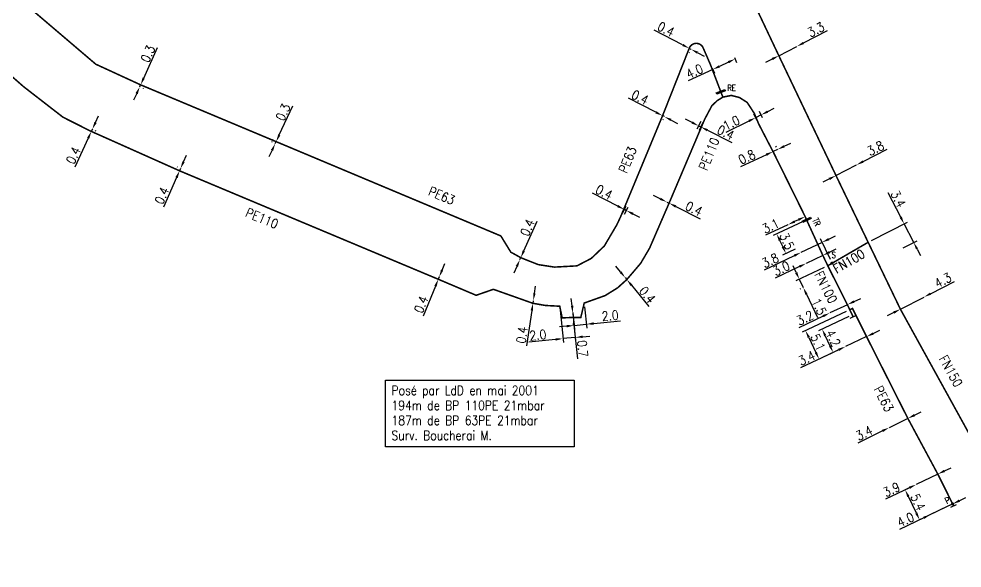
# Model space of a CAD drawing. Header units: millimetres. Extents: x 155997 to 157006, y 121209 to 122008.
# Drawn here: x 156372.4 to 156525.4, y 121501.9 to 121591 of the extents above; entities that cross this region are included whole.
import ezdxf
from ezdxf.enums import TextEntityAlignment as Align

# ---------------------------------------------------------------- set-up
doc = ezdxf.new("R2010")
doc.units = ezdxf.units.MM
doc.linetypes.add('L_25_FN', pattern=[2000, 1000, 1000])
doc.linetypes.add('L_25_PE', pattern=[2000, 1000, 1000])
doc.layers.get('0').update_dxf_attribs({"linetype": 'CONTINUOUS'})
for name, color, linetype in [('L_150', 1, 'CONTINUOUS'), ('L_300', 7, 'CONTINUOUS'), ('L_340', 7, 'CONTINUOUS'), ('L_900', 7, 'CONTINUOUS')]:
    doc.layers.add(name, color=color, linetype=linetype)
doc.styles.add('G_ROMANS', font='ROMANS.SHX', dxfattribs={"width": 0.75})
doc.styles.get("Standard").update_dxf_attribs({"font": 'romans.shx', "width": 0.85})
doc.dimstyles.get("Standard").update_dxf_attribs({"dimtxt": 1.5, "dimasz": 1.2, "dimexe": 0.625, "dimexo": 0.625, "dimgap": 0.25, "dimtad": 1, "dimdec": 1, "dimzin": 0, "dimdsep": 46, "dimtxsty": 'Standard', "dimcen": -0.5, "dimadec": 0, "dimazin": 0, "dimtfac": 1, "dimtdec": 1, "dimtmove": 0, "dimatfit": 3, "dimfxl": 0, "dimtolj": 1, "dimtzin": 0, "dimarcsym": 0})

# ---------------------------------------------------------------- blocks, each defined once
blk = doc.blocks.new('*D61')
at = {"layer": 'L_150', "color": 0, "linetype": 'Continuous', "lineweight": -2, "transparency": 16777216}
for p, q in [((156520.28, 121546.43), (156524.17, 121548.43)), ((156515.39, 121543.92), (156519.22, 121545.88)), ((156514.32, 121543.37), (156513.26, 121542.82))]:
    blk.add_line(p, q, dxfattribs=at)
at = {"layer": 'L_150', "color": 0, "linetype": 'Continuous', "transparency": 16777216}
for points in [[(156520.19, 121546.61), (156520.37, 121546.26), (156519.22, 121545.88)], [(156514.23, 121543.55), (156514.42, 121543.19), (156515.39, 121543.92)]]:
    blk.add_solid(points, dxfattribs=at)
at = {"layer": 'L_150', "color": 0, "linetype": 'Continuous', "transparency": 16777216, "insert": (156522.3, 121548.6), "char_height": 1.5, "attachment_point": 5, "rotation": 27.2287}
blk.add_mtext('\\A1;4.3', dxfattribs=at)
blk = doc.blocks.new('*D62')
at = {"layer": 'L_150', "color": 0, "linetype": 'Continuous', "lineweight": -2, "transparency": 16777216}
for p, q in [((156509.34, 121567.85), (156513.23, 121569.85)), ((156504.94, 121565.59), (156508.28, 121567.3)), ((156503.87, 121565.04), (156502.81, 121564.49))]:
    blk.add_line(p, q, dxfattribs=at)
at = {"layer": 'L_150', "color": 0, "linetype": 'Continuous', "transparency": 16777216}
for points in [[(156509.25, 121568.03), (156509.43, 121567.67), (156508.28, 121567.3)], [(156503.78, 121565.21), (156503.97, 121564.86), (156504.94, 121565.59)]]:
    blk.add_solid(points, dxfattribs=at)
at = {"layer": 'L_150', "color": 0, "linetype": 'Continuous', "transparency": 16777216, "insert": (156511.36, 121570.01), "char_height": 1.5, "attachment_point": 5, "rotation": 27.2262}
blk.add_mtext('\\A1;3.8', dxfattribs=at)
blk = doc.blocks.new('*D63')
at = {"layer": 'L_340', "color": 0, "linetype": 'Continuous', "lineweight": -2, "transparency": 16777216}
for p, q in [((156517.38, 121515.22), (156515.6, 121514.37)), ((156517.98, 121510.85), (156516.68, 121513.55)), ((156523.31, 121512.08), (156517.94, 121509.5))]:
    blk.add_line(p, q, dxfattribs=at)
at = {"layer": 'L_340', "color": 0, "linetype": 'Continuous', "transparency": 16777216}
for points in [[(156516.86, 121513.64), (156516.5, 121513.47), (156516.16, 121514.64)], [(156518.16, 121510.94), (156517.8, 121510.76), (156518.5, 121509.77)]]:
    blk.add_solid(points, dxfattribs=at)
at = {"layer": 'L_340', "color": 0, "linetype": 'Continuous', "transparency": 16777216, "insert": (156518.23, 121512.64), "char_height": 1.5, "attachment_point": 5, "rotation": 295.6772}
blk.add_mtext('\\A1;5.4', dxfattribs=at)
blk = doc.blocks.new('*D64')
at = {"layer": 'L_150', "color": 0, "linetype": 'Continuous', "lineweight": -2, "transparency": 16777216}
for p, q in [((156522.54, 121517.7), (156523.62, 121518.22)), ((156521.46, 121517.18), (156517.94, 121515.49)), ((156516.86, 121514.97), (156512.98, 121513.11))]:
    blk.add_line(p, q, dxfattribs=at)
at = {"layer": 'L_150', "color": 0, "linetype": 'Continuous', "transparency": 16777216}
for points in [[(156522.45, 121517.88), (156522.63, 121517.52), (156521.46, 121517.18)], [(156516.78, 121515.15), (156516.95, 121514.79), (156517.94, 121515.49)]]:
    blk.add_solid(points, dxfattribs=at)
at = {"layer": 'L_150', "color": 0, "linetype": 'Continuous', "transparency": 16777216, "insert": (156513.95, 121514.68), "char_height": 1.5, "attachment_point": 5, "rotation": 25.6744}
blk.add_mtext('\\A1;3.9', dxfattribs=at)
blk = doc.blocks.new('*D65')
at = {"layer": 'L_150', "color": 0, "linetype": 'Continuous', "lineweight": -2, "transparency": 16777216}
for p, q in [((156517.68, 121526.74), (156518.75, 121527.27)), ((156516.6, 121526.21), (156513.55, 121524.71)), ((156512.48, 121524.18), (156508.5, 121522.22))]:
    blk.add_line(p, q, dxfattribs=at)
at = {"layer": 'L_150', "color": 0, "linetype": 'Continuous', "transparency": 16777216}
for points in [[(156517.59, 121526.92), (156517.77, 121526.56), (156516.6, 121526.21)], [(156512.39, 121524.36), (156512.56, 121524), (156513.55, 121524.71)]]:
    blk.add_solid(points, dxfattribs=at)
at = {"layer": 'L_150', "color": 0, "linetype": 'Continuous', "transparency": 16777216, "insert": (156509.51, 121523.83), "char_height": 1.5, "attachment_point": 5, "rotation": 26.2407}
blk.add_mtext('\\A1;3.4', dxfattribs=at)
blk = doc.blocks.new('*D66')
at = {"layer": 'L_150', "color": 0, "linetype": 'Continuous', "lineweight": -2, "transparency": 16777216}
for p, q in [((156510.99, 121539.98), (156512.07, 121540.49)), ((156509.9, 121539.47), (156506.48, 121537.85)), ((156509.64, 121540.03), (156509.64, 121540.03)), ((156506.21, 121538.42), (156506.21, 121538.42)), ((156505.4, 121537.34), (156499.17, 121534.39))]:
    blk.add_line(p, q, dxfattribs=at)
at = {"layer": 'L_150', "color": 0, "linetype": 'Continuous', "transparency": 16777216}
for points in [[(156510.9, 121540.16), (156511.07, 121539.8), (156509.9, 121539.47)], [(156505.31, 121537.52), (156505.48, 121537.16), (156506.48, 121537.85)]]:
    blk.add_solid(points, dxfattribs=at)
at = {"layer": 'L_150', "color": 0, "linetype": 'Continuous', "transparency": 16777216, "insert": (156500.2, 121535.99), "char_height": 1.5, "attachment_point": 5, "rotation": 25.3027}
blk.add_mtext('\\A1;3.4', dxfattribs=at)
blk = doc.blocks.new('*D67')
at = {"layer": 'L_150', "color": 0, "linetype": 'Continuous', "lineweight": -2, "transparency": 16777216}
for p, q in [((156507.87, 121545.16), (156508.96, 121545.67)), ((156506.79, 121544.65), (156503.94, 121543.3)), ((156502.86, 121542.79), (156498.9, 121540.92))]:
    blk.add_line(p, q, dxfattribs=at)
at = {"layer": 'L_150', "color": 0, "linetype": 'Continuous', "transparency": 16777216}
for points in [[(156507.79, 121545.34), (156507.96, 121544.98), (156506.79, 121544.65)], [(156502.77, 121542.97), (156502.94, 121542.61), (156503.94, 121543.3)]]:
    blk.add_solid(points, dxfattribs=at)
at = {"layer": 'L_150', "color": 0, "linetype": 'Continuous', "transparency": 16777216, "insert": (156499.91, 121542.5), "char_height": 1.5, "attachment_point": 5, "rotation": 25.3018}
blk.add_mtext('\\A1;3.2', dxfattribs=at)
blk = doc.blocks.new('*D68')
at = {"layer": 'L_150', "color": 0, "linetype": 'Continuous', "lineweight": -2, "transparency": 16777216}
for p, q in [((156503.9, 121553.16), (156504.98, 121553.68)), ((156502.81, 121552.64), (156500.11, 121551.34)), ((156499.03, 121550.82), (156495.09, 121548.93))]:
    blk.add_line(p, q, dxfattribs=at)
at = {"layer": 'L_150', "color": 0, "linetype": 'Continuous', "transparency": 16777216}
for points in [[(156503.81, 121553.34), (156503.98, 121552.98), (156502.81, 121552.64)], [(156498.94, 121551), (156499.11, 121550.64), (156500.11, 121551.34)]]:
    blk.add_solid(points, dxfattribs=at)
at = {"layer": 'L_150', "color": 0, "linetype": 'Continuous', "transparency": 16777216, "insert": (156496.08, 121550.52), "char_height": 1.5, "attachment_point": 5, "rotation": 25.6435}
blk.add_mtext('\\A1;3.0', dxfattribs=at)
blk = doc.blocks.new('*D69')
at = {"layer": 'L_340', "color": 0, "linetype": 'Continuous', "lineweight": -2, "transparency": 16777216}
for p, q in [((156499.61, 121558.13), (156494.77, 121555.84)), ((156495.84, 121555.02), (156496.31, 121554.03)), ((156498.31, 121553.65), (156496.26, 121552.68))]:
    blk.add_line(p, q, dxfattribs=at)
at = {"layer": 'L_340', "color": 0, "linetype": 'Continuous', "transparency": 16777216}
for points in [[(156496.02, 121555.11), (156495.66, 121554.94), (156495.33, 121556.11)], [(156496.49, 121554.11), (156496.13, 121553.94), (156496.83, 121552.94)]]:
    blk.add_solid(points, dxfattribs=at)
at = {"layer": 'L_340', "color": 0, "linetype": 'Continuous', "transparency": 16777216, "insert": (156496.98, 121554.95), "char_height": 1.5, "attachment_point": 5, "rotation": 295.303}
blk.add_mtext('\\A1;3.5', dxfattribs=at)
blk = doc.blocks.new('*D70')
at = {"layer": 'L_150', "color": 0, "linetype": 'Continuous', "lineweight": -2, "transparency": 16777216}
for p, q in [((156498.48, 121549.86), (156497.97, 121550.94)), ((156503.04, 121550.69), (156498.43, 121548.51)), ((156498.99, 121548.78), (156499.64, 121547.42)), ((156499.18, 121547.21), (156499.07, 121547.15)), ((156500.15, 121546.33), (156501.94, 121542.55))]:
    blk.add_line(p, q, dxfattribs=at)
at = {"layer": 'L_150', "color": 0, "linetype": 'Continuous', "transparency": 16777216}
for points in [[(156498.66, 121549.95), (156498.3, 121549.77), (156498.99, 121548.78)], [(156500.33, 121546.42), (156499.97, 121546.25), (156499.64, 121547.42)]]:
    blk.add_solid(points, dxfattribs=at)
at = {"layer": 'L_150', "color": 0, "linetype": 'Continuous', "transparency": 16777216, "insert": (156502.2, 121544.33), "char_height": 1.5, "attachment_point": 5, "rotation": 295.303}
blk.add_mtext('\\A1;1.5', dxfattribs=at)
blk = doc.blocks.new('L_340_19')
at = {"linetype": 'Continuous'}
blk.add_hatch(color=0, dxfattribs=at).paths.add_polyline_path([(0.12, 0.75), (-0.12, 0.75), (-0.12, -0.75), (0.12, -0.75)])
at = {"color": 0, "linetype": 'Continuous'}
blk.add_lwpolyline([(-0.12, 0.75), (0.12, 0.75), (0.12, -0.75), (-0.12, -0.75)], close=True, dxfattribs=at)
at = {"color": 0, "linetype": 'Continuous', "width": 0.75}
for tag, height, flags, p in [('TR', 1, 8, (0, 1.98)), ('DEF_LEG', 1.2, 3, (0, -5)), ('DEF_COUP', 1.2, 3, (0, -7.5)), ('DEF_TYPE', 1.2, 3, (0, -10))]:
    blk.add_attdef(tag, text='', height=height, dxfattribs=dict(at, flags=flags)).set_placement(p, align=Align.MIDDLE)
blk = doc.blocks.new('*D71')
at = {"layer": 'L_340', "color": 0, "linetype": 'Continuous', "lineweight": -2, "transparency": 16777216}
for p, q in [((156507, 121542.74), (156502.12, 121540.43)), ((156503.2, 121539.62), (156503.97, 121537.99)), ((156505.92, 121537.58), (156503.92, 121536.64))]:
    blk.add_line(p, q, dxfattribs=at)
at = {"layer": 'L_340', "color": 0, "linetype": 'Continuous', "transparency": 16777216}
for points in [[(156503.38, 121539.7), (156503.02, 121539.53), (156502.69, 121540.7)], [(156504.15, 121538.07), (156503.79, 121537.9), (156504.48, 121536.9)]]:
    blk.add_solid(points, dxfattribs=at)
at = {"layer": 'L_340', "color": 0, "linetype": 'Continuous', "transparency": 16777216, "insert": (156504.49, 121539.23), "char_height": 1.5, "attachment_point": 5, "rotation": 295.3027}
blk.add_mtext('\\A1;4.2', dxfattribs=at)
blk = doc.blocks.new('*D72')
at = {"layer": 'L_150', "color": 0, "linetype": 'Continuous', "lineweight": -2, "transparency": 16777216}
for p, q in [((156506.62, 121543.56), (156499.45, 121540.17)), ((156500.53, 121539.35), (156501.68, 121536.91)), ((156505.92, 121537.58), (156501.63, 121535.56))]:
    blk.add_line(p, q, dxfattribs=at)
at = {"layer": 'L_150', "color": 0, "linetype": 'Continuous', "transparency": 16777216}
for points in [[(156500.71, 121539.43), (156500.35, 121539.26), (156500.01, 121540.43)], [(156501.86, 121536.99), (156501.5, 121536.82), (156502.19, 121535.82)]]:
    blk.add_solid(points, dxfattribs=at)
at = {"layer": 'L_150', "color": 0, "linetype": 'Continuous', "transparency": 16777216, "insert": (156502.01, 121538.56), "char_height": 1.5, "attachment_point": 5, "rotation": 295.3027}
blk.add_mtext('\\A1;5.1', dxfattribs=at)
blk = doc.blocks.new('L_340_07')
at = {"color": 0, "linetype": 'Continuous', "const_width": 0.25, "flags": 128}
blk.add_lwpolyline([(0, 0), (0.35, 0)], dxfattribs=at)
at = {"color": 0, "linetype": 'Continuous', "flags": 128}
blk.add_lwpolyline([(0.35, -0.5), (0.35, 0.5)], dxfattribs=at)
at = {"color": 0, "linetype": 'Continuous', "width": 0.75, "flags": 3}
for tag, p in [('DEF_LEG', (0.72, -3.47)), ('DEF_COUP', (0.72, -5.97)), ('DEF_TYPE', (0.72, -8.47))]:
    blk.add_attdef(tag, text='', height=1.2, dxfattribs=at).set_placement(p, align=Align.MIDDLE)
blk = doc.blocks.new('L_300_12')
at = {"color": 0, "linetype": 'Continuous', "const_width": 0.248, "flags": 128}
blk.add_lwpolyline([(-0.13, 0, 1), (0.13, 0, 1)], format="xyb", close=True, dxfattribs=at)
at = {"linetype": 'Continuous', "style": 'G_ROMANS', "width": 0.75}
blk.add_attdef('P', text='', height=1, dxfattribs=at).set_placement((0, 1.33), align=Align.MIDDLE_CENTER)
at = {"color": 0, "linetype": 'Continuous', "width": 0.75, "flags": 3}
for tag, p in [('DEF_LEG', (0, -5)), ('DEF_COUP', (0, -7.5)), ('DEF_TYPE', (0, -10))]:
    blk.add_attdef(tag, text='', height=1.2, dxfattribs=at).set_placement(p, align=Align.MIDDLE)
blk = doc.blocks.new('*D73')
at = {"layer": 'L_150', "color": 0, "linetype": 'Continuous', "lineweight": -2, "transparency": 16777216}
for p, q in [((156515.44, 121558.83), (156513.41, 121562.77)), ((156510.72, 121555.05), (156516.55, 121558.05)), ((156517.55, 121554.74), (156515.99, 121557.76)), ((156515.84, 121553.86), (156518.1, 121555.02)), ((156518.1, 121553.67), (156518.64, 121552.6))]:
    blk.add_line(p, q, dxfattribs=at)
at = {"layer": 'L_150', "color": 0, "linetype": 'Continuous', "transparency": 16777216}
for points in [[(156515.62, 121558.92), (156515.26, 121558.74), (156515.99, 121557.76)], [(156518.27, 121553.76), (156517.92, 121553.58), (156517.55, 121554.74)]]:
    blk.add_solid(points, dxfattribs=at)
at = {"layer": 'L_150', "color": 0, "linetype": 'Continuous', "transparency": 16777216, "insert": (156515.04, 121561.79), "char_height": 1.5, "attachment_point": 5, "rotation": 297.2262}
blk.add_mtext('\\A1;3.4', dxfattribs=at)
blk = doc.blocks.new('*D74')
at = {"layer": 'L_300', "color": 0, "linetype": 'Continuous', "lineweight": -2, "transparency": 16777216}
for p, q in [((156503.77, 121555.27), (156504.85, 121555.79)), ((156502.69, 121554.75), (156499.26, 121553.11)), ((156504.03, 121551.95), (156502.42, 121555.31)), ((156498.18, 121552.59), (156493.29, 121550.24))]:
    blk.add_line(p, q, dxfattribs=at)
at = {"layer": 'L_300', "color": 0, "linetype": 'Continuous', "transparency": 16777216}
for points in [[(156503.68, 121555.45), (156503.86, 121555.09), (156502.69, 121554.75)], [(156498.09, 121552.77), (156498.27, 121552.41), (156499.26, 121553.11)]]:
    blk.add_solid(points, dxfattribs=at)
at = {"layer": 'L_300', "color": 0, "linetype": 'Continuous', "transparency": 16777216, "insert": (156494.28, 121551.82), "char_height": 1.5, "attachment_point": 5, "rotation": 25.6435}
blk.add_mtext('\\A1;3.8', dxfattribs=at)
blk = doc.blocks.new('L_300_11')
at = {"color": 0, "linetype": 'Continuous', "const_width": 0.248, "flags": 128}
blk.add_lwpolyline([(-0.13, 0, 1), (0.13, 0, 1)], format="xyb", close=True, dxfattribs=at)
at = {"linetype": 'Continuous', "style": 'G_ROMANS', "width": 0.75}
blk.add_attdef('S', text='', height=1, dxfattribs=at).set_placement((0, 1.35), align=Align.MIDDLE_CENTER)
at = {"color": 0, "linetype": 'Continuous', "width": 0.75, "flags": 3}
for tag, p in [('DEF_LEG', (0, -5)), ('DEF_COUP', (0, -7.5)), ('DEF_TYPE', (0, -10))]:
    blk.add_attdef(tag, text='', height=1.2, dxfattribs=at).set_placement(p, align=Align.MIDDLE)
blk = doc.blocks.new('*D75')
at = {"layer": 'L_150', "color": 0, "linetype": 'Continuous', "lineweight": -2, "transparency": 16777216}
for p, q in [((156499.67, 121587.07), (156503.56, 121589.07)), ((156495.67, 121585.01), (156498.6, 121586.52)), ((156494.6, 121584.46), (156493.53, 121583.91))]:
    blk.add_line(p, q, dxfattribs=at)
at = {"layer": 'L_150', "color": 0, "linetype": 'Continuous', "transparency": 16777216}
for points in [[(156499.58, 121587.25), (156499.76, 121586.89), (156498.6, 121586.52)], [(156494.51, 121584.64), (156494.69, 121584.28), (156495.67, 121585.01)]]:
    blk.add_solid(points, dxfattribs=at)
at = {"layer": 'L_150', "color": 0, "linetype": 'Continuous', "transparency": 16777216, "insert": (156501.69, 121589.23), "char_height": 1.5, "attachment_point": 5, "rotation": 27.2209}
blk.add_mtext('\\A1;3.3', dxfattribs=at)
blk = doc.blocks.new('*D859')
at = {"layer": 'L_340', "color": 0, "linetype": 'Continuous', "lineweight": -2, "transparency": 16777216}
for p, q in [((156524.95, 121512.87), (156526.03, 121513.39)), ((156523.87, 121512.35), (156520.26, 121510.62)), ((156519.18, 121510.1), (156515.24, 121508.2))]:
    blk.add_line(p, q, dxfattribs=at)
at = {"layer": 'L_340', "color": 0, "linetype": 'Continuous', "transparency": 16777216}
for points in [[(156524.86, 121513.05), (156525.04, 121512.69), (156523.87, 121512.35)], [(156519.1, 121510.28), (156519.27, 121509.92), (156520.26, 121510.62)]]:
    blk.add_solid(points, dxfattribs=at)
at = {"layer": 'L_340', "color": 0, "linetype": 'Continuous', "transparency": 16777216, "insert": (156516.24, 121509.79), "char_height": 1.5, "attachment_point": 5, "rotation": 25.6772}
blk.add_mtext('\\A1;4.0', dxfattribs=at)
blk = doc.blocks.new('L_340_20')
at = {"linetype": 'Continuous'}
blk.add_hatch(color=0, dxfattribs=at).paths.add_polyline_path([(0.12, 0.75), (-0.12, 0.75), (-0.12, -0.75), (0.12, -0.75)])
at = {"color": 0, "linetype": 'Continuous'}
blk.add_lwpolyline([(-0.12, 0.75), (0.12, 0.75), (0.12, -0.75), (-0.12, -0.75)], close=True, dxfattribs=at)
at = {"color": 0, "linetype": 'Continuous', "width": 0.75}
for tag, height, flags, p in [('RE', 1, 8, (0, 1.87)), ('DEF_LEG', 1.2, 3, (0, -5)), ('DEF_COUP', 1.2, 3, (0, -7.5)), ('DEF_TYPE', 1.2, 3, (0, -10))]:
    blk.add_attdef(tag, text='', height=height, dxfattribs=dict(at, flags=flags)).set_placement(p, align=Align.MIDDLE)
blk = doc.blocks.new('*D1353')
at = {"layer": 'L_150', "color": 0, "linetype": 'Continuous', "lineweight": -2, "ltscale": 0.5, "transparency": 16777216}
for p, q in [((156497.14, 121557.61), (156493.51, 121555.9)), ((156498.85, 121558.42), (156498.22, 121558.12))]:
    blk.add_line(p, q, dxfattribs=at)
at = {"layer": 'L_150', "color": 0, "linetype": 'Continuous', "ltscale": 0.5, "transparency": 16777216}
for points in [[(156498.77, 121558.6), (156498.94, 121558.24), (156499.94, 121558.93)], [(156498.14, 121558.3), (156498.31, 121557.94), (156497.14, 121557.61)]]:
    blk.add_solid(points, dxfattribs=at)
at = {"layer": 'L_150', "color": 0, "linetype": 'Continuous', "ltscale": 0.5, "transparency": 16777216, "insert": (156494.35, 121557.4), "char_height": 1.5, "attachment_point": 5, "rotation": 25.3027}
blk.add_mtext('\\A1;3.1', dxfattribs=at)
blk = doc.blocks.new('*D1354')
at = {"layer": 'L_150', "color": 0, "linetype": 'Continuous', "lineweight": -2, "ltscale": 0.5, "transparency": 16777216}
for p, q in [((156494.55, 121569.85), (156494.47, 121570.03)), ((156495.46, 121569.81), (156494.73, 121569.47)), ((156495.27, 121570.19), (156495.19, 121570.37)), ((156496.54, 121570.32), (156497.63, 121570.83)), ((156493.65, 121568.96), (156489.48, 121567))]:
    blk.add_line(p, q, dxfattribs=at)
at = {"layer": 'L_150', "color": 0, "linetype": 'Continuous', "ltscale": 0.5, "transparency": 16777216}
for points in [[(156496.46, 121570.5), (156496.63, 121570.14), (156495.46, 121569.81)], [(156493.56, 121569.14), (156493.73, 121568.77), (156494.73, 121569.47)]]:
    blk.add_solid(points, dxfattribs=at)
at = {"layer": 'L_150', "color": 0, "linetype": 'Continuous', "ltscale": 0.5, "transparency": 16777216, "insert": (156490.49, 121568.58), "char_height": 1.5, "attachment_point": 5, "rotation": 25.2008}
blk.add_mtext('\\A1;0.8', dxfattribs=at)
blk = doc.blocks.new('*D1355')
at = {"layer": 'L_150', "color": 0, "linetype": 'Continuous', "lineweight": -2, "ltscale": 0.5, "transparency": 16777216}
for p, q in [((156493.03, 121574.93), (156492.51, 121575.97)), ((156493.86, 121575.94), (156494.94, 121576.48)), ((156490.82, 121574.42), (156487.08, 121572.55)), ((156492.13, 121574.49), (156491.62, 121575.52)), ((156492.79, 121575.41), (156491.9, 121574.96))]:
    blk.add_line(p, q, dxfattribs=at)
at = {"layer": 'L_150', "color": 0, "linetype": 'Continuous', "ltscale": 0.5, "transparency": 16777216}
for points in [[(156493.77, 121576.12), (156493.95, 121575.77), (156492.79, 121575.41)], [(156490.73, 121574.6), (156490.91, 121574.24), (156491.9, 121574.96)]]:
    blk.add_solid(points, dxfattribs=at)
at = {"layer": 'L_150', "color": 0, "linetype": 'Continuous', "ltscale": 0.5, "transparency": 16777216, "insert": (156487.96, 121574.11), "char_height": 1.5, "attachment_point": 5, "rotation": 26.5732}
blk.add_mtext('\\A1;1.0', dxfattribs=at)
blk = doc.blocks.new('*D1357')
at = {"layer": 'L_150', "color": 0, "linetype": 'Continuous', "lineweight": -2, "ltscale": 0.5, "transparency": 16777216}
for p, q in [((156480.07, 121586.76), (156475.47, 121589.16)), ((156480.86, 121585.68), (156480.84, 121585.65)), ((156481.44, 121586.04), (156481.13, 121586.2)), ((156481.17, 121585.52), (156481.15, 121585.48)), ((156482.51, 121585.48), (156483.57, 121584.93))]:
    blk.add_line(p, q, dxfattribs=at)
at = {"layer": 'L_150', "color": 0, "linetype": 'Continuous', "ltscale": 0.5, "transparency": 16777216}
for points in [[(156480.16, 121586.93), (156479.98, 121586.58), (156481.13, 121586.2)], [(156482.6, 121585.66), (156482.41, 121585.31), (156481.44, 121586.04)]]:
    blk.add_solid(points, dxfattribs=at)
at = {"layer": 'L_150', "color": 0, "linetype": 'Continuous', "ltscale": 0.5, "transparency": 16777216, "insert": (156477.36, 121589.3), "char_height": 1.5, "attachment_point": 5, "rotation": 332.4292}
blk.add_mtext('\\A1;0.4', dxfattribs=at)
blk = doc.blocks.new('*D1361')
at = {"layer": 'L_150', "color": 0, "linetype": 'Continuous', "lineweight": -2, "ltscale": 0.5, "transparency": 16777216}
for p, q in [((156475.73, 121575.83), (156471.27, 121578.11)), ((156476.57, 121574.84), (156476.52, 121574.73)), ((156477.11, 121575.13), (156476.8, 121575.29)), ((156476.89, 121574.69), (156476.83, 121574.57)), ((156478.18, 121574.58), (156479.25, 121574.04))]:
    blk.add_line(p, q, dxfattribs=at)
at = {"layer": 'L_150', "color": 0, "linetype": 'Continuous', "ltscale": 0.5, "transparency": 16777216}
for points in [[(156475.82, 121576.01), (156475.64, 121575.65), (156476.8, 121575.29)], [(156478.27, 121574.76), (156478.09, 121574.41), (156477.11, 121575.13)]]:
    blk.add_solid(points, dxfattribs=at)
at = {"layer": 'L_150', "color": 0, "linetype": 'Continuous', "ltscale": 0.5, "transparency": 16777216, "insert": (156473.16, 121578.26), "char_height": 1.5, "attachment_point": 5, "rotation": 332.9905}
blk.add_mtext('\\A1;0.4', dxfattribs=at)
blk = doc.blocks.new('*D1362')
at = {"layer": 'L_150', "color": 0, "linetype": 'Continuous', "lineweight": -2, "ltscale": 0.5, "transparency": 16777216}
for p, q in [((156487.48, 121583.96), (156486.03, 121583.28)), ((156488.46, 121584.71), (156488.83, 121583.9)), ((156484.95, 121582.77), (156480.99, 121580.91)), ((156484.83, 121583.01), (156485.21, 121582.2))]:
    blk.add_line(p, q, dxfattribs=at)
at = {"layer": 'L_150', "color": 0, "linetype": 'Continuous', "ltscale": 0.5, "transparency": 16777216}
for points in [[(156485.95, 121583.46), (156486.12, 121583.1), (156484.95, 121582.77)], [(156487.4, 121584.14), (156487.57, 121583.78), (156488.57, 121584.47)]]:
    blk.add_solid(points, dxfattribs=at)
at = {"layer": 'L_150', "color": 0, "linetype": 'Continuous', "ltscale": 0.5, "transparency": 16777216, "insert": (156482, 121582.49), "char_height": 1.5, "attachment_point": 5, "rotation": 25.1321}
blk.add_mtext('\\A1;4.0', dxfattribs=at)
blk = doc.blocks.new('*D1363')
at = {"layer": 'L_150', "color": 0, "linetype": 'Continuous', "lineweight": -2, "ltscale": 0.5, "transparency": 16777216}
for p, q in [((156481.59, 121574.18), (156480.51, 121574.71)), ((156483.01, 121574.34), (156482.38, 121573.08)), ((156483.37, 121574.16), (156482.74, 121572.9)), ((156482.66, 121573.64), (156483.02, 121573.46)), ((156484.09, 121572.93), (156488.06, 121570.95))]:
    blk.add_line(p, q, dxfattribs=at)
at = {"layer": 'L_150', "color": 0, "linetype": 'Continuous', "ltscale": 0.5, "transparency": 16777216}
for points in [[(156481.68, 121574.36), (156481.5, 121574), (156482.66, 121573.64)], [(156484.18, 121573.1), (156484, 121572.75), (156483.02, 121573.46)]]:
    blk.add_solid(points, dxfattribs=at)
at = {"layer": 'L_150', "color": 0, "linetype": 'Continuous', "ltscale": 0.5, "transparency": 16777216, "insert": (156487.06, 121572.56), "char_height": 1.5, "attachment_point": 5, "rotation": 333.4569}
blk.add_mtext('\\A1;0.4', dxfattribs=at)
blk = doc.blocks.new('*D1364')
at = {"layer": 'L_150', "color": 0, "linetype": 'Continuous', "lineweight": -2, "ltscale": 0.5, "transparency": 16777216}
for p, q in [((156476.43, 121561.82), (156475.36, 121562.36)), ((156477.51, 121561.28), (156477.87, 121561.11)), ((156478.94, 121560.57), (156482.9, 121558.59))]:
    blk.add_line(p, q, dxfattribs=at)
at = {"layer": 'L_150', "color": 0, "linetype": 'Continuous', "ltscale": 0.5, "transparency": 16777216}
for points in [[(156476.52, 121562), (156476.34, 121561.64), (156477.51, 121561.28)], [(156479.03, 121560.75), (156478.85, 121560.39), (156477.87, 121561.11)]]:
    blk.add_solid(points, dxfattribs=at)
at = {"layer": 'L_150', "color": 0, "linetype": 'Continuous', "ltscale": 0.5, "transparency": 16777216, "insert": (156481.9, 121560.2), "char_height": 1.5, "attachment_point": 5, "rotation": 333.4225}
blk.add_mtext('\\A1;0.4', dxfattribs=at)
blk = doc.blocks.new('*D1365')
at = {"layer": 'L_150', "color": 0, "linetype": 'Continuous', "lineweight": -2, "ltscale": 0.5, "transparency": 16777216}
for p, q in [((156469.54, 121560.63), (156465.44, 121562.73)), ((156470.3, 121559.47), (156470.9, 121560.64)), ((156470.61, 121559.31), (156471.21, 121560.48)), ((156470.92, 121559.92), (156470.61, 121560.08)), ((156471.99, 121559.37), (156473.06, 121558.82))]:
    blk.add_line(p, q, dxfattribs=at)
at = {"layer": 'L_150', "color": 0, "linetype": 'Continuous', "ltscale": 0.5, "transparency": 16777216}
for points in [[(156469.64, 121560.8), (156469.45, 121560.45), (156470.61, 121560.08)], [(156472.08, 121559.55), (156471.9, 121559.19), (156470.92, 121559.92)]]:
    blk.add_solid(points, dxfattribs=at)
at = {"layer": 'L_150', "color": 0, "linetype": 'Continuous', "ltscale": 0.5, "transparency": 16777216, "insert": (156467.33, 121562.88), "char_height": 1.5, "attachment_point": 5, "rotation": 332.8417}
blk.add_mtext('\\A1;0.4', dxfattribs=at)
blk = doc.blocks.new('*D1366')
at = {"layer": 'L_150', "color": 0, "linetype": 'Continuous', "lineweight": -2, "ltscale": 0.5, "transparency": 16777216}
for p, q in [((156469.99, 121549.95), (156469.22, 121550.88)), ((156470.75, 121549.03), (156471.01, 121548.72)), ((156471.77, 121547.79), (156474.6, 121544.38))]:
    blk.add_line(p, q, dxfattribs=at)
at = {"layer": 'L_150', "color": 0, "linetype": 'Continuous', "ltscale": 0.5, "transparency": 16777216}
for points in [[(156470.14, 121550.08), (156469.84, 121549.82), (156470.75, 121549.03)], [(156471.93, 121547.92), (156471.62, 121547.67), (156471.01, 121548.72)]]:
    blk.add_solid(points, dxfattribs=at)
at = {"layer": 'L_150', "color": 0, "linetype": 'Continuous', "ltscale": 0.5, "transparency": 16777216, "insert": (156474.34, 121546.26), "char_height": 1.5, "attachment_point": 5, "rotation": 309.6064}
blk.add_mtext('\\A1;0.4', dxfattribs=at)
blk = doc.blocks.new('*D1369')
at = {"layer": 'L_150', "color": 0, "linetype": 'Continuous', "lineweight": -2, "ltscale": 0.5, "transparency": 16777216}
for p, q in [((156392.64, 121581.37), (156394.89, 121586.34)), ((156392, 121579.96), (156392.15, 121580.28)), ((156391.51, 121578.87), (156391.01, 121577.78)), ((156392.54, 121579.72), (156392.57, 121579.7)), ((156392.68, 121580.04), (156392.72, 121580.02))]:
    blk.add_line(p, q, dxfattribs=at)
at = {"layer": 'L_150', "color": 0, "linetype": 'Continuous', "ltscale": 0.5, "transparency": 16777216}
for points in [[(156392.46, 121581.46), (156392.82, 121581.29), (156392.15, 121580.28)], [(156391.32, 121578.95), (156391.69, 121578.79), (156392, 121579.96)]]:
    blk.add_solid(points, dxfattribs=at)
at = {"layer": 'L_150', "color": 0, "linetype": 'Continuous', "ltscale": 0.5, "transparency": 16777216, "insert": (156393.33, 121585.31), "char_height": 1.5, "attachment_point": 5, "rotation": 65.608}
blk.add_mtext('\\A1;0.3', dxfattribs=at)
blk = doc.blocks.new('*D1370')
at = {"layer": 'L_150', "color": 0, "linetype": 'Continuous', "lineweight": -2, "ltscale": 0.5, "transparency": 16777216}
for p, q in [((156456.02, 121546.46), (156456.2, 121547.64)), ((156455.84, 121545.27), (156455.78, 121544.87)), ((156455.6, 121543.69), (156454.75, 121537.98))]:
    blk.add_line(p, q, dxfattribs=at)
at = {"layer": 'L_150', "color": 0, "linetype": 'Continuous', "ltscale": 0.5, "transparency": 16777216}
for points in [[(156455.82, 121546.49), (156456.22, 121546.43), (156455.84, 121545.27)], [(156455.41, 121543.72), (156455.8, 121543.66), (156455.78, 121544.87)]]:
    blk.add_solid(points, dxfattribs=at)
at = {"layer": 'L_150', "color": 0, "linetype": 'Continuous', "ltscale": 0.5, "transparency": 16777216, "insert": (156454, 121539.73), "char_height": 1.5, "attachment_point": 5, "rotation": 81.484}
blk.add_mtext('\\A1;0.4', dxfattribs=at)
blk = doc.blocks.new('*D1371')
at = {"layer": 'L_150', "color": 0, "linetype": 'Continuous', "lineweight": -2, "ltscale": 0.5, "transparency": 16777216}
for p, q in [((156454.3, 121553.37), (156456.47, 121558.21)), ((156453.67, 121551.95), (156453.81, 121552.27)), ((156453.18, 121550.86), (156452.69, 121549.76))]:
    blk.add_line(p, q, dxfattribs=at)
at = {"layer": 'L_150', "color": 0, "linetype": 'Continuous', "ltscale": 0.5, "transparency": 16777216}
for points in [[(156454.12, 121553.45), (156454.49, 121553.29), (156453.81, 121552.27)], [(156453, 121550.94), (156453.36, 121550.78), (156453.67, 121551.95)]]:
    blk.add_solid(points, dxfattribs=at)
at = {"layer": 'L_150', "color": 0, "linetype": 'Continuous', "ltscale": 0.5, "transparency": 16777216, "insert": (156454.9, 121557.15), "char_height": 1.5, "attachment_point": 5, "rotation": 65.9158}
blk.add_mtext('\\A1;0.4', dxfattribs=at)
blk = doc.blocks.new('*D1376')
at = {"layer": 'L_150', "color": 0, "linetype": 'Continuous', "lineweight": -2, "ltscale": 0.5, "transparency": 16777216}
for p, q in [((156441.04, 121550.24), (156441.5, 121551.35)), ((156440.58, 121549.14), (156440.43, 121548.77)), ((156439.97, 121547.66), (156437.96, 121542.81))]:
    blk.add_line(p, q, dxfattribs=at)
at = {"layer": 'L_150', "color": 0, "linetype": 'Continuous', "ltscale": 0.5, "transparency": 16777216}
for points in [[(156440.86, 121550.32), (156441.23, 121550.17), (156440.58, 121549.14)], [(156439.79, 121547.73), (156440.16, 121547.58), (156440.43, 121548.77)]]:
    blk.add_solid(points, dxfattribs=at)
at = {"layer": 'L_150', "color": 0, "linetype": 'Continuous', "ltscale": 0.5, "transparency": 16777216, "insert": (156437.66, 121544.68), "char_height": 1.5, "attachment_point": 5, "rotation": 67.5012}
blk.add_mtext('\\A1;0.4', dxfattribs=at)
blk = doc.blocks.new('*D1377')
at = {"layer": 'L_150', "color": 0, "linetype": 'Continuous', "lineweight": -2, "ltscale": 0.5, "transparency": 16777216}
for p, q in [((156414.64, 121572.17), (156416.84, 121576.86)), ((156413.68, 121571.29), (156413.56, 121571.35)), ((156413.98, 121570.77), (156414.13, 121571.08)), ((156413.47, 121569.68), (156412.96, 121568.59)), ((156413.53, 121570.98), (156413.41, 121571.03))]:
    blk.add_line(p, q, dxfattribs=at)
at = {"layer": 'L_150', "color": 0, "linetype": 'Continuous', "ltscale": 0.5, "transparency": 16777216}
for points in [[(156414.46, 121572.25), (156414.82, 121572.08), (156414.13, 121571.08)], [(156413.29, 121569.76), (156413.65, 121569.59), (156413.98, 121570.77)]]:
    blk.add_solid(points, dxfattribs=at)
at = {"layer": 'L_150', "color": 0, "linetype": 'Continuous', "ltscale": 0.5, "transparency": 16777216, "insert": (156415.26, 121575.85), "char_height": 1.5, "attachment_point": 5, "rotation": 64.8319}
blk.add_mtext('\\A1;0.3', dxfattribs=at)
blk = doc.blocks.new('*D1378')
at = {"layer": 'L_150', "color": 0, "linetype": 'Continuous', "lineweight": -2, "ltscale": 0.5, "transparency": 16777216}
for p, q in [((156384.82, 121574.18), (156385.33, 121575.27)), ((156384.32, 121573.09), (156384.15, 121572.73)), ((156384.7, 121572.91), (156384.88, 121572.83)), ((156383.64, 121571.64), (156381.46, 121566.95)), ((156384.53, 121572.55), (156384.72, 121572.47))]:
    blk.add_line(p, q, dxfattribs=at)
at = {"layer": 'L_150', "color": 0, "linetype": 'Continuous', "ltscale": 0.5, "transparency": 16777216}
for points in [[(156384.64, 121574.26), (156385.01, 121574.1), (156384.32, 121573.09)], [(156383.46, 121571.73), (156383.82, 121571.56), (156384.15, 121572.73)]]:
    blk.add_solid(points, dxfattribs=at)
at = {"layer": 'L_150', "color": 0, "linetype": 'Continuous', "ltscale": 0.5, "transparency": 16777216, "insert": (156381.24, 121568.84), "char_height": 1.5, "attachment_point": 5, "rotation": 65.0277}
blk.add_mtext('\\A1;0.4', dxfattribs=at)
blk = doc.blocks.new('*D1379')
at = {"layer": 'L_150', "color": 0, "linetype": 'Continuous', "lineweight": -2, "ltscale": 0.5, "transparency": 16777216}
for p, q in [((156399.1, 121567.81), (156399.59, 121568.91)), ((156397.95, 121566.57), (156397.88, 121566.6)), ((156398.12, 121566.94), (156398.05, 121566.97)), ((156398.62, 121566.71), (156398.46, 121566.35)), ((156397.97, 121565.25), (156395.85, 121560.44))]:
    blk.add_line(p, q, dxfattribs=at)
at = {"layer": 'L_150', "color": 0, "linetype": 'Continuous', "ltscale": 0.5, "transparency": 16777216}
for points in [[(156398.92, 121567.89), (156399.29, 121567.73), (156398.62, 121566.71)], [(156397.79, 121565.33), (156398.16, 121565.17), (156398.46, 121566.35)]]:
    blk.add_solid(points, dxfattribs=at)
at = {"layer": 'L_150', "color": 0, "linetype": 'Continuous', "ltscale": 0.5, "transparency": 16777216, "insert": (156395.59, 121562.32), "char_height": 1.5, "attachment_point": 5, "rotation": 66.1833}
blk.add_mtext('\\A1;0.4', dxfattribs=at)
blk = doc.blocks.new('*D1411')
at = {"layer": 'L_150', "color": 0, "linetype": 'Continuous', "lineweight": -2, "ltscale": 0.5, "transparency": 16777216}
for p, q in [((156464.16, 121544.28), (156464.51, 121540.86)), ((156462.24, 121543.4), (156462.52, 121540.66)), ((156465.64, 121541.6), (156469.99, 121542.03)), ((156461.26, 121541.16), (156460.07, 121541.04)), ((156462.45, 121541.28), (156464.44, 121541.48))]:
    blk.add_line(p, q, dxfattribs=at)
at = {"layer": 'L_150', "color": 0, "linetype": 'Continuous', "ltscale": 0.5, "transparency": 16777216}
for points in [[(156461.24, 121541.36), (156461.28, 121540.96), (156462.45, 121541.28)], [(156465.62, 121541.8), (156465.66, 121541.4), (156464.44, 121541.48)]]:
    blk.add_solid(points, dxfattribs=at)
at = {"layer": 'L_150', "color": 0, "linetype": 'Continuous', "ltscale": 0.5, "transparency": 16777216, "insert": (156468.31, 121542.87), "char_height": 1.5, "attachment_point": 5, "rotation": 5.7163}
blk.add_mtext('\\A1;2.0', dxfattribs=at)
blk = doc.blocks.new('*D1412')
at = {"layer": 'L_150', "color": 0, "linetype": 'Continuous', "lineweight": -2, "ltscale": 0.5, "transparency": 16777216}
for p, q in [((156460.19, 121543.77), (156460.72, 121538.51)), ((156462.24, 121543.4), (156462.71, 121538.71)), ((156459.46, 121539.02), (156455.11, 121538.58)), ((156462.65, 121539.33), (156460.66, 121539.14)), ((156463.84, 121539.45), (156465.04, 121539.57))]:
    blk.add_line(p, q, dxfattribs=at)
at = {"layer": 'L_150', "color": 0, "linetype": 'Continuous', "ltscale": 0.5, "transparency": 16777216}
for points in [[(156459.44, 121539.21), (156459.48, 121538.82), (156460.66, 121539.14)], [(156463.82, 121539.65), (156463.86, 121539.26), (156462.65, 121539.33)]]:
    blk.add_solid(points, dxfattribs=at)
at = {"layer": 'L_150', "color": 0, "linetype": 'Continuous', "ltscale": 0.5, "transparency": 16777216, "insert": (156456.59, 121539.73), "char_height": 1.5, "attachment_point": 5, "rotation": 5.7163}
blk.add_mtext('\\A1;2.0', dxfattribs=at)
blk = doc.blocks.new('*D1413')
at = {"layer": 'L_150', "color": 0, "linetype": 'Continuous', "lineweight": -2, "ltscale": 0.5, "transparency": 16777216}
for p, q in [((156462.13, 121544.47), (156462.01, 121545.67)), ((156462.25, 121543.28), (156462.32, 121542.58)), ((156462.44, 121541.39), (156463, 121535.85))]:
    blk.add_line(p, q, dxfattribs=at)
at = {"layer": 'L_150', "color": 0, "linetype": 'Continuous', "ltscale": 0.5, "transparency": 16777216}
for points in [[(156462.33, 121544.49), (156461.93, 121544.45), (156462.25, 121543.28)], [(156462.64, 121541.41), (156462.24, 121541.37), (156462.32, 121542.58)]]:
    blk.add_solid(points, dxfattribs=at)
at = {"layer": 'L_150', "color": 0, "linetype": 'Continuous', "ltscale": 0.5, "transparency": 16777216, "insert": (156463.83, 121537.52), "char_height": 1.5, "attachment_point": 5, "rotation": 275.7163}
blk.add_mtext('\\A1;0.7', dxfattribs=at)

msp = doc.modelspace()

# ---------------------------------------------------------------- linework, layer by layer
at = {"layer": 'L_150', "linetype": 'L_25_PE', "ltscale": 0.5, "const_width": 0.25, "flags": 128}
for points in [[(156262.55, 121779.93), (156262.38, 121778.83, 0.304212), (156262.59, 121778.33, -0.356027), (156262.81, 121777.23, 0.05631), (156262.6, 121775.95), (156255.55, 121766.07), (156229.63, 121728.88), (156226.38, 121723.23), (156224.13, 121718.03), (156218.29, 121692.06), (156216.47, 121682.12), (156216.59, 121674.4), (156214.92, 121662.43), (156214.92, 121662.43, 0.082787), (156214.24, 121656.44, 0.073834), (156215.22, 121651.19, 0.167577), (156218.83, 121646.66), (156225.87, 121643.01), (156252.14, 121636.81), (156303.66, 121615.32), (156308.24, 121613.28, -0.214243), (156311.98, 121609.1, 0.031249), (156313.23, 121605.88, 0.011623), (156314.94, 121602.39, 0.13848), (156318.21, 121598.9, 0.041949), (156323.13, 121596.48, 0.021698), (156324.7, 121595.94, 0.099101), (156329.83, 121595.48, 0.076625), (156335.95, 121597.12, 0.063085), (156336.66, 121597.55, -0.111762), (156340.23, 121599.24, -0.178161), (156341.72, 121599.04), (156345.4, 121598.06), (156348.19, 121597.47), (156350.18, 121597.04), (156350.79, 121595.69), (156354.42, 121593.86), (156362.71, 121588.96), (156366.52, 121585.79), (156373.16, 121579.99), (156379.55, 121575.04), (156383.96, 121572.82), (156398.53, 121566.32), (156440.43, 121548.77), (156446.57, 121546.17), (156449.37, 121547.14), (156455.78, 121544.87), (156457.82, 121544.52), (156460.13, 121544.4), (156460.13, 121544.4), (156460.53, 121542.51), (156462.3, 121542.58), (156463.55, 121542.58), (156464.1, 121544.91), (156464.1, 121544.91), (156467.49, 121546.12), (156469.52, 121547.38), (156471.01, 121548.72), (156473.27, 121551.37), (156474.71, 121553.82), (156477.87, 121561.11), (156483.65, 121574.72), (156484.82, 121576.92), (156485.7, 121577.74), (156486.59, 121578.29)], [(156500.17, 121558.4), (156499.94, 121558.93), (156494.82, 121569.29), (156492.41, 121573.93), (156491.69, 121575.66), (156490.54, 121577.43), (156489.3, 121578.22), (156487.98, 121578.57), (156486.59, 121578.29), (156486.27, 121579.13), (156484.57, 121583.58), (156483.35, 121586.38, 0.631645), (156481.15, 121586.24), (156476.86, 121575.4), (156470.01, 121558.91), (156469.4, 121557.61), (156467.37, 121554.17), (156465.25, 121552.15), (156462.92, 121550.94), (156459.28, 121550.74), (156456.65, 121551.14), (156453.81, 121552.27), (156452.2, 121553.16), (156450.58, 121555.79), (156414.24, 121571.03), (156392.11, 121580.3), (156384.87, 121583.63), (156372.55, 121594.12), (156372.55, 121594.12), (156372.55, 121594.12), (156364.71, 121600.86), (156357.79, 121604.74), (156353.38, 121607.88), (156352.86, 121608.08), (156351.66, 121608.54), (156349.87, 121610.03), (156341.19, 121620.03), (156339.04, 121623.77), (156336.83, 121628.11, -0.137324), (156336.4, 121630.25, 0.000707), (156336.54, 121632.17), (156337.55, 121637.99), (156341.81, 121662.24), (156342.11, 121664.11, -0.230086), (156343.11, 121665.53, 0.129786), (156344.26, 121667.98), (156344.26, 121667.98), (156344.52, 121669.26), (156345.71, 121674.59), (156346.17, 121676.67, 0.35368), (156345.96, 121677.1, -0.33791), (156344.89, 121679.09), (156345.06, 121681.25), (156352.16, 121722.77), (156359.64, 121756.82), (156360.94, 121762.8)]]:
    msp.add_lwpolyline(points, format="xyb", dxfattribs=at)
at = {"layer": 'L_150', "linetype": 'L_25_FN', "ltscale": 0.5, "const_width": 0.25}
for points in [[(156566.75, 121452.06), (156565.72, 121453.88), (156556.5, 121470.24), (156553.06, 121476.32), (156553.06, 121476.32), (156548.03, 121485.29), (156544.37, 121491.71), (156542.06, 121495.98), (156532.08, 121513.69), (156515.39, 121543.92), (156510.16, 121554.76), (156504.94, 121565.59), (156495.67, 121585.01), (156484.17, 121609.26)], [(156500.17, 121558.4), (156502.81, 121552.64), (156503.61, 121550.96), (156506.79, 121544.65), (156507.18, 121543.82), (156507.57, 121543.01)], [(156503.61, 121550.96), (156510.16, 121554.76)]]:
    msp.add_lwpolyline(points, dxfattribs=at)
at = {"layer": 'L_150', "linetype": 'L_25_PE', "ltscale": 0.5, "const_width": 0.25, "flags": 128}
msp.add_lwpolyline([(156507.18, 121543.82), (156507.62, 121544.03), (156509.9, 121539.47), (156509.9, 121539.47), (156516.6, 121526.21), (156521.46, 121517.18), (156523.87, 121512.35)], dxfattribs=at)
at = {"layer": 'L_900', "color": 7, "linetype": 'Continuous'}
msp.add_lwpolyline([(156431.86, 121532.41), (156462.46, 121532.41), (156462.46, 121521.63), (156431.86, 121521.63)], close=True, dxfattribs=at)

# ---------------------------------------------------------------- block references
at = {"layer": 'L_300'}
ref = msp.add_blockref('L_300_11', (156504.3, 121551.38), dxfattribs=dict(at, rotation=348.0985091321204))
ref.add_attrib('S', 'S', dxfattribs={"layer": '0', "linetype": 'Continuous', "height": 1, "style": 'G_ROMANS', "width": 0.75}).set_placement((156504.58, 121552.71), align=Align.MIDDLE_CENTER)
ref = msp.add_blockref('L_300_12', (156523.87, 121512.35), dxfattribs=dict(at, rotation=295.6771632466803))
ref.add_attrib('P', 'P', dxfattribs={"layer": '0', "linetype": 'Continuous', "height": 1, "rotation": 25.6772, "style": 'G_ROMANS', "width": 0.75}).set_placement((156523.04, 121512.93), align=Align.MIDDLE_CENTER)
at = {"layer": 'L_340', "ltscale": 0.5}
ref = msp.add_blockref('L_340_20', (156486.27, 121579.13), dxfattribs=dict(at, rotation=290.9641906702816))
ref.add_attrib('RE', 'RE', dxfattribs={"layer": '0', "color": 0, "linetype": 'Continuous', "height": 1, "width": 0.75}).set_placement((156488.01, 121579.8), align=Align.MIDDLE)
at = {"layer": 'L_340'}
ref = msp.add_blockref('L_340_19', (156500.17, 121558.4), dxfattribs=dict(at, rotation=294.651755033662))
ref.add_attrib('TR', 'TR', dxfattribs={"layer": '0', "color": 0, "linetype": 'Continuous', "height": 1, "rotation": 295.9593, "width": 0.75}).set_placement((156501.79, 121558.05), align=Align.MIDDLE)
for p, rotation in [((156507.57, 121543.01), 295.3027348318791), ((156523.87, 121512.35), 296.4344642143537)]:
    msp.add_blockref('L_340_07', p, dxfattribs=dict(at, rotation=rotation))

# ---------------------------------------------------------------- texts
at = {"layer": 'L_150', "linetype": 'Continuous', "width": 0.85}
for s, rotation, p in [('PE110', 67.8158, (156484.02, 121566.27)), ('PE63', 67.8158, (156471.01, 121565.83)), ('PE63', 337.2885, (156438.68, 121562.47)), ('PE110', 337.6018, (156409.02, 121559)), ('FN100', 30.1409, (156505.07, 121549.67)), ('FN100', 296.9613, (156501.4, 121549.57)), ('FN150', 298.9002, (156521.6, 121535.91)), ('PE63', 296.9613, (156511.03, 121530.99))]:
    msp.add_text(s, height=1.5, rotation=rotation, dxfattribs=at).set_placement(p)
at = {"layer": 'L_900', "color": 7, "linetype": 'Continuous', "width": 0.85}
for s, p in [('Posé par LdD en mai 2001', (156432.85, 121530)), ('194m de BP 110PE 21mbar', (156432.85, 121527.57)), ('187m de BP 63PE 21mbar', (156432.85, 121525.14)), ('Surv. Boucherai M.', (156432.85, 121522.71))]:
    msp.add_text(s, height=1.5, dxfattribs=at).set_placement(p)

# ---------------------------------------------------------------- dimensions: what is measured, and where the dimension line sits
at = {"layer": 'L_150', "linetype": 'Continuous', "ltscale": 0.5}
for base, p1, p2, angle, picture, middle in [((156481.44, 121586.04), (156481.15, 121586.24), (156481.46, 121586.07), 332.4292, '*D1357', (156476.9, 121588.41)), ((156392, 121579.96), (156392.11, 121580.3), (156391.97, 121579.98), 65.608, '*D1369', (156394.24, 121584.9)), ((156488.57, 121584.47), (156484.57, 121583.58), (156488.19, 121585.27), 25.1321, '*D1362', (156482.43, 121581.59)), ((156477.11141, 121575.12904), (156476.85756, 121575.40173), (156477.16939, 121575.24278), 332.99055, '*D1361', (156472.70991, 121577.37263)), ((156413.98, 121570.77), (156414.24, 121571.03), (156414.1, 121570.71), 64.8319, '*D1377', (156416.17, 121575.42)), ((156492.79, 121575.41), (156492.41, 121573.93), (156493.31, 121574.37), 26.5732, '*D1355', (156488.41, 121573.22)), ((156384.32, 121573.09), (156383.96, 121572.82), (156384.13, 121573.18), 65.0277, '*D1378', (156382.14, 121568.42)), ((156482.66, 121573.64), (156483.65, 121574.72), (156483.29, 121574.89), 333.4569, '*D1363', (156486.61, 121571.67)), ((156495.46, 121569.81), (156494.82, 121569.29), (156495.54, 121569.63), 25.2008, '*D1354', (156490.92, 121567.67)), ((156398.62, 121566.71), (156398.53, 121566.32), (156398.69, 121566.68), 66.1833, '*D1379', (156396.5, 121561.92)), ((156470.92, 121559.92), (156470.01, 121558.91), (156470.33, 121558.75), 332.8417, '*D1365', (156466.88, 121561.99)), ((156477.51, 121561.28), (156477.87, 121561.11), (156477.51, 121561.28), 333.4225, '*D1364', (156481.46, 121559.31)), ((156453.67, 121551.9535), (156453.8129, 121552.2731), (156453.67, 121551.9535), 65.9158, '*D1371', (156455.8086, 121556.7378)), ((156497.14, 121557.61), (156499.94, 121558.93), (156497.14, 121557.61), 25.3027, '*D1353', (156494.78, 121556.5)), ((156440.58, 121549.14), (156440.43, 121548.77), (156440.58, 121549.14), 67.5012, '*D1376', (156438.58, 121544.3)), ((156470.75, 121549.03), (156471.01, 121548.72), (156470.75, 121549.03), 309.6064, '*D1366', (156473.57, 121545.62)), ((156455.84, 121545.27), (156455.78, 121544.87), (156455.84, 121545.27), 81.484, '*D1370', (156454.99, 121539.58)), ((156462.25, 121543.28), (156462.32, 121542.58), (156462.25, 121543.28), 275.7163, '*D1413', (156462.84, 121537.42)), ((156462.65, 121539.33), (156460.13, 121544.4), (156462.18, 121544.02), 185.7163, '*D1412', (156456.69, 121538.74)), ((156462.45, 121541.28), (156464.1, 121544.91), (156462.18, 121544.02), 5.7163, '*D1411', (156468.41, 121541.88))]:
    dim = msp.add_linear_dim(base=base, p1=p1, p2=p2, angle=angle, dimstyle='Standard', dxfattribs=at)
    dim.commit()
    dim.dimension.update_dxf_attribs({"geometry": picture, "text_midpoint": middle, "dimtype": 160})
at = {"layer": 'L_150', "linetype": 'Continuous'}
for base, p1, p2, angle, override, picture, middle in [((156498.6, 121586.52), (156495.67, 121585.01), (156498.6, 121586.52), 207.2209, {"dimatfit": 0}, '*D75', (156502.15, 121588.34)), ((156508.28, 121567.3), (156504.94, 121565.59), (156508.28, 121567.3), 207.2262, {"dimatfit": 0}, '*D62', (156511.82, 121569.13)), ((156517.55, 121554.74), (156510.16, 121554.76), (156515.28, 121553.57), 117.2262, {"dimatfit": 0}, '*D73', (156514.15, 121561.33)), ((156500.11, 121551.34), (156502.81, 121552.64), (156500.11, 121551.34), 25.6435, {"dimscale": 1, "dimlfac": 1, "dimlunit": 2, "dimatfit": 0}, '*D68', (156496.52, 121549.62)), ((156499.64, 121547.42), (156503.61, 121550.96), (156499.75, 121547.47), 115.303, {"dimatfit": 0}, '*D70', (156501.3, 121543.9)), ((156519.22, 121545.88), (156515.39, 121543.92), (156519.22, 121545.88), 207.2287, {"dimscale": 1, "dimlfac": 1, "dimlunit": 2, "dimatfit": 0}, '*D61', (156522.76, 121547.71)), ((156503.94, 121543.3), (156506.79, 121544.65), (156503.94, 121543.3), 25.3018, {"dimscale": 1, "dimlfac": 1, "dimlunit": 2, "dimatfit": 0}, '*D67', (156500.34, 121541.6)), ((156502.19, 121535.82), (156507.18, 121543.82), (156506.48, 121537.85), 115.3027, {"dimatfit": 0}, '*D72', (156501.1, 121538.13)), ((156513.55, 121524.71), (156516.6, 121526.21), (156513.55, 121524.71), 26.2407, {"dimscale": 1, "dimlfac": 1, "dimlunit": 2, "dimatfit": 0}, '*D65', (156509.95, 121522.93)), ((156517.94, 121515.49), (156521.46, 121517.18), (156517.94, 121515.49), 25.6744, {"dimscale": 1, "dimlfac": 1, "dimlunit": 2, "dimatfit": 0}, '*D64', (156514.38, 121513.78))]:
    dim = msp.add_linear_dim(base=base, p1=p1, p2=p2, angle=angle, dimstyle='Standard', override=override, dxfattribs=at)
    dim.commit()
    dim.dimension.update_dxf_attribs({"geometry": picture, "text_midpoint": middle, "dimtype": 160})
dim = msp.add_linear_dim(base=(156506.48, 121537.85), p1=(156509.9, 121539.47), p2=(156506.48, 121537.85), angle=25.3027, text='3.4', dimstyle='Standard', override={"dimatfit": 0}, dxfattribs=at)
dim.commit()
dim.dimension.update_dxf_attribs({"geometry": '*D66', "text_midpoint": (156500.63, 121535.08), "dimtype": 160})
at = {"layer": 'L_300', "linetype": 'Continuous'}
dim = msp.add_linear_dim(base=(156499.26, 121553.11), p1=(156504.3, 121551.38), p2=(156499.26, 121553.11), angle=25.6435, dimstyle='Standard', override={"dimatfit": 0}, dxfattribs=at)
dim.commit()
dim.dimension.update_dxf_attribs({"geometry": '*D74', "text_midpoint": (156494.72, 121550.92), "dimtype": 160})
at = {"layer": 'L_340', "linetype": 'Continuous'}
for base, p1, p2, angle, picture, middle in [((156496.83, 121552.94), (156500.17, 121558.4), (156498.88, 121553.91), 115.303, '*D69', (156496.08, 121554.53)), ((156504.48, 121536.9), (156507.57, 121543.01), (156506.48, 121537.85), 115.3027, '*D71', (156503.58, 121538.8)), ((156516.16, 121514.64), (156523.87, 121512.35), (156517.94, 121515.49), 295.6772, '*D63', (156517.33, 121512.2)), ((156520.26, 121510.62), (156523.87, 121512.35), (156520.26, 121510.62), 25.6772, '*D859', (156516.67, 121508.89))]:
    dim = msp.add_linear_dim(base=base, p1=p1, p2=p2, angle=angle, dimstyle='Standard', override={"dimatfit": 0}, dxfattribs=at)
    dim.commit()
    dim.dimension.update_dxf_attribs({"geometry": picture, "text_midpoint": middle, "dimtype": 160})

doc.saveas('drawing.dxf')
